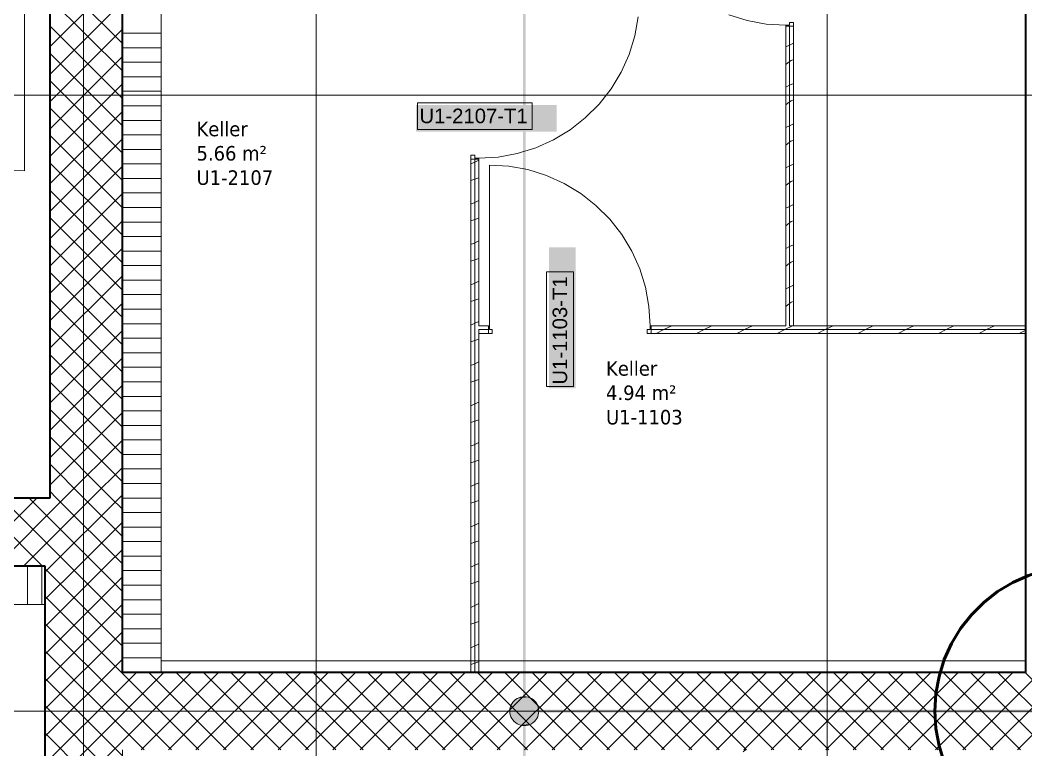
# Model space of a CAD drawing. Extents: x -1132 to 613, y -233 to 616.
# Drawn here: x -404.4 to -300.5, y 25 to 100.3 of the extents above; entities that cross this region are included whole.
import ezdxf
from ezdxf.lldxf.tags import DXFTag

# ---------------------------------------------------------------- set-up
doc = ezdxf.new("R2010")
doc.units = 0
doc.layers.get('0').update_dxf_attribs({"lineweight": 13})
for name, color, linetype, lineweight in [('A-AREA-____-IDEN', 7, 'Continuous', 5), ('A-DETL-____-HDLN', 7, '_Verdeckte Linien_', 9), ('A-DOOR-____-IDEN', 7, 'Continuous', 5), ('A-DOOR-FRAM-MCUT', 7, 'Continuous', 9), ('A-DOOR-OPNG-OTLN', 7, 'Continuous', 9), ('A-FLOR-____-OVHD', 7, 'Strichpunkt - Fein', 9), ('A-WALL-____-MCUT', 7, 'Continuous', 35), ('A-WALL-____-PATT', 7, 'Continuous', 35), ('A-WALL-FNSH-MCUT', 7, 'Continuous', 35), ('S-GRID-____-OTLN', 7, 'Continuous', 5)]:
    doc.layers.add(name, color=color, linetype=linetype, lineweight=lineweight)
doc.layers.add('EL01_VVV_Mass Blitzschutz', color=3, linetype='Continuous', lineweight=13, true_color=0x00ff00)
doc.layers.add('EL01_WAN_Leitung_Potentialausgleich', color=1, linetype='fein_strichliert', lineweight=13, true_color=0xff0000)
doc.styles.get("Standard").update_dxf_attribs({"font": 'arial.ttf'})
tags = doc.linetypes.add('_Rasterlinie_', pattern=[0.375, 0.2, -0.05, 0.075, -0.05]).pattern_tags.tags
tags[10:11] = [DXFTag(74, 4), DXFTag(75, 0), DXFTag(340, '0'), DXFTag(46, 1.0), DXFTag(50, 0.0), DXFTag(44, 0.0), DXFTag(45, 0.0)]
tags[8:9] = [DXFTag(74, 4), DXFTag(75, 0), DXFTag(340, '0'), DXFTag(46, 1.0), DXFTag(50, 0.0), DXFTag(44, 0.0), DXFTag(45, 0.0)]
tags[6:7] = [DXFTag(74, 4), DXFTag(75, 0), DXFTag(340, '0'), DXFTag(46, 1.0), DXFTag(50, 0.0), DXFTag(44, 0.0), DXFTag(45, 0.0)]
tags[4:5] = [DXFTag(74, 4), DXFTag(75, 0), DXFTag(340, '0'), DXFTag(46, 1.0), DXFTag(50, 0.0), DXFTag(44, 0.0), DXFTag(45, 0.0)]
tags = doc.linetypes.add('_Verdeckte Linien_', pattern=[0.15, 0.1, -0.05]).pattern_tags.tags
tags[6:7] = [DXFTag(74, 4), DXFTag(75, 0), DXFTag(340, '0'), DXFTag(46, 1.0), DXFTag(50, 0.0), DXFTag(44, 0.0), DXFTag(45, 0.0)]
tags[4:5] = [DXFTag(74, 4), DXFTag(75, 0), DXFTag(340, '0'), DXFTag(46, 1.0), DXFTag(50, 0.0), DXFTag(44, 0.0), DXFTag(45, 0.0)]
tags = doc.linetypes.add('fein_strichliert', pattern=[4, 1, -2, 1]).pattern_tags.tags
tags[8:9] = [DXFTag(74, 4), DXFTag(75, 0), DXFTag(340, '0'), DXFTag(46, 0.0), DXFTag(50, 0.0), DXFTag(44, 0.0), DXFTag(45, 0.0)]
tags[6:7] = [DXFTag(74, 4), DXFTag(75, 0), DXFTag(340, '0'), DXFTag(46, 0.0), DXFTag(50, 0.0), DXFTag(44, 0.0), DXFTag(45, 0.0)]
tags[4:5] = [DXFTag(74, 4), DXFTag(75, 0), DXFTag(340, '0'), DXFTag(46, 0.0), DXFTag(50, 0.0), DXFTag(44, 0.0), DXFTag(45, 0.0)]
tags = doc.linetypes.add('Strichpunkt - Fein', pattern=[0.2, 0.1, -0.05, 0, -0.05]).pattern_tags.tags
tags[10:11] = [DXFTag(74, 4), DXFTag(75, 0), DXFTag(340, '0'), DXFTag(46, 1.0), DXFTag(50, 0.0), DXFTag(44, 0.0), DXFTag(45, 0.0)]
tags[8:9] = [DXFTag(74, 4), DXFTag(75, 0), DXFTag(340, '0'), DXFTag(46, 1.0), DXFTag(50, 0.0), DXFTag(44, 0.0), DXFTag(45, 0.0)]
tags[6:7] = [DXFTag(74, 4), DXFTag(75, 0), DXFTag(340, '0'), DXFTag(46, 1.0), DXFTag(50, 0.0), DXFTag(44, 0.0), DXFTag(45, 0.0)]
tags[4:5] = [DXFTag(74, 4), DXFTag(75, 0), DXFTag(340, '0'), DXFTag(46, 1.0), DXFTag(50, 0.0), DXFTag(44, 0.0), DXFTag(45, 0.0)]

# ---------------------------------------------------------------- blocks, each defined once
blk = doc.blocks.new('Referenz-A0UJ2EK7XE', base_point=(-1124.08, -162.87))
at = {"layer": 'A-DETL-____-HDLN', "color": 0, "linetype": '_Verdeckte Linien_', "ltscale": 0.13}
blk.add_line((-373.81, 23.98), (-373.81, 140.98), dxfattribs=at)
at = {"layer": 'A-DOOR-____-IDEN', "color": 0, "linetype": 'Continuous', "ltscale": 0.13}
for p, q in [((-363.33, 91.81), (-351.49, 91.81)), ((-363.33, 89.03), (-363.33, 91.81)), ((-351.49, 91.81), (-351.49, 89.03)), ((-351.49, 89.03), (-363.33, 89.03)), ((-350, 62.5), (-350, 74.34)), ((-350, 74.34), (-347.22, 74.34)), ((-347.22, 74.34), (-347.22, 62.5)), ((-347.22, 62.5), (-350, 62.5))]:
    blk.add_line(p, q, dxfattribs=at)
at = {"layer": 'A-DOOR-____-IDEN', "color": 7, "linetype": 'Continuous', "ltscale": 0.13, "true_color": 0xffffff}
for points in [[(-363.5, 88.81), (-348.96, 88.81), (-363.5, 91.57)], [(-348.96, 88.81), (-363.5, 91.57), (-348.96, 91.57)], [(-349.75, 62.33), (-346.99, 62.33), (-349.75, 76.87)], [(-346.99, 62.33), (-349.75, 76.87), (-346.99, 76.87)]]:
    blk.add_solid(points, dxfattribs=at)
at = {"layer": 'A-DOOR-FRAM-MCUT', "color": 0, "linetype": 'Continuous', "ltscale": 0.13}
for p, q in [((-325.31, 99.81), (-325.31, 99.71)), ((-324.91, 99.81), (-325.31, 99.81)), ((-325.31, 99.71), (-324.51, 99.71)), ((-324.51, 100.11), (-324.91, 100.11)), ((-324.91, 100.11), (-324.91, 99.81)), ((-324.51, 99.71), (-324.51, 100.11)), ((-357.81, 86.38), (-357.41, 86.38)), ((-357.81, 85.98), (-357.81, 86.38)), ((-357.41, 86.38), (-357.41, 86.08)), ((-357.01, 85.98), (-357.81, 85.98)), ((-357.41, 86.08), (-357.01, 86.08)), ((-357.01, 86.08), (-357.01, 85.98)), ((-356.01, 67.98), (-356.01, 68.78)), ((-356.01, 68.78), (-355.91, 68.78)), ((-355.91, 68.78), (-355.91, 68.38)), ((-339.31, 68.38), (-339.31, 68.78)), ((-339.31, 68.78), (-339.21, 68.78)), ((-339.21, 68.78), (-339.21, 67.98)), ((-355.61, 67.98), (-356.01, 67.98)), ((-355.91, 68.38), (-355.61, 68.38)), ((-355.61, 68.38), (-355.61, 67.98)), ((-339.61, 68.38), (-339.31, 68.38)), ((-339.61, 67.98), (-339.61, 68.38)), ((-339.21, 67.98), (-339.61, 67.98))]:
    blk.add_line(p, q, dxfattribs=at)
at = {"layer": 'A-DOOR-OPNG-OTLN', "color": 0, "linetype": 'Continuous', "ltscale": 0.13}
for p, q in [((-403.91, 104.78), (-403.91, 84.78)), ((-331.19, 100.89), (-329.28, 100.29)), ((-340.89, 98.71), (-340.53, 100.68)), ((-329.28, 100.29), (-327.31, 99.93)), ((-327.31, 99.93), (-325.31, 99.81)), ((-341.48, 96.79), (-340.89, 98.71)), ((-342.31, 94.96), (-341.48, 96.79)), ((-343.34, 93.25), (-342.31, 94.96)), ((-344.58, 91.67), (-343.34, 93.25)), ((-346, 90.25), (-344.58, 91.67)), ((-347.58, 89.02), (-346, 90.25)), ((-349.29, 87.98), (-347.58, 89.02)), ((-351.12, 87.16), (-349.29, 87.98)), ((-355.01, 86.2), (-353.03, 86.56)), ((-353.03, 86.56), (-351.12, 87.16)), ((-357.01, 86.08), (-355.01, 86.2)), ((-355.91, 68.78), (-355.91, 85.38)), ((-353.91, 85.26), (-355.91, 85.38)), ((-351.93, 84.9), (-353.91, 85.26)), ((-406.15, 84.9), (-403.91, 84.78)), ((-350.02, 84.3), (-351.93, 84.9)), ((-348.19, 83.48), (-350.02, 84.3)), ((-346.48, 82.44), (-348.19, 83.48)), ((-344.9, 81.2), (-346.48, 82.44)), ((-343.48, 79.79), (-344.9, 81.2)), ((-342.24, 78.21), (-343.48, 79.79)), ((-341.21, 76.49), (-342.24, 78.21)), ((-340.38, 74.66), (-341.21, 76.49)), ((-339.79, 72.75), (-340.38, 74.66)), ((-339.43, 70.78), (-339.79, 72.75)), ((-339.31, 68.78), (-339.43, 70.78))]:
    blk.add_line(p, q, dxfattribs=at)
at = {"layer": 'A-FLOR-____-OVHD', "color": 0, "linetype": 'Strichpunkt - Fein', "ltscale": 0.13}
blk.add_line((-300.51, 34.18), (-389.81, 34.18), dxfattribs=at)
at = {"layer": 'A-WALL-____-MCUT', "color": 0, "linetype": 'Continuous', "ltscale": 0.35}
for p, q in [((-300.51, 32.98), (-300.51, 219.38)), ((-401.31, 104.98), (-401.31, 50.98)), ((-393.81, 32.98), (-393.81, 104.98)), ((-401.31, 50.98), (-495.81, 50.98)), ((-504.41, 43.98), (-401.81, 43.98)), ((-401.81, 43.98), (-401.81, -46.02)), ((-300.51, 32.98), (-393.81, 32.98))]:
    blk.add_line(p, q, dxfattribs=at)
at = {"layer": 'A-WALL-____-MCUT', "color": 0, "linetype": 'Continuous', "lineweight": 9, "ltscale": 0.13}
for p, q in [((-389.81, 32.98), (-389.81, 103.78)), ((-324.91, 68.78), (-324.91, 99.71)), ((-357.41, 32.98), (-357.41, 85.98)), ((-324.91, 68.78), (-324.51, 68.78)), ((-357.01, 68.38), (-356.01, 68.38)), ((-357.01, 68.38), (-357.01, 67.98)), ((-339.21, 68.38), (-300.51, 68.38)), ((-507.41, 39.98), (-401.81, 39.98))]:
    blk.add_line(p, q, dxfattribs=at)
at = {"layer": 'A-WALL-____-PATT', "color": 0, "linetype": 'Continuous', "lineweight": 9, "ltscale": 0.13}
for p, q in [((-393.81, 97.92), (-401.31, 105.42)), ((-401.31, 97.57), (-393.81, 105.07)), ((-393.81, 95.09), (-401.31, 102.59)), ((-401.31, 94.74), (-393.81, 102.24)), ((-393.81, 92.26), (-401.31, 99.76)), ((-401.31, 91.91), (-393.81, 99.41)), ((-393.81, 98.99), (-389.81, 98.99)), ((-324.91, 97.77), (-325.31, 97.57)), ((-324.51, 97.97), (-324.91, 97.77)), ((-393.81, 89.44), (-401.31, 96.94)), ((-393.81, 97.49), (-389.81, 97.49)), ((-401.31, 89.08), (-393.81, 96.58)), ((-393.81, 95.99), (-389.81, 95.99)), ((-324.91, 96.07), (-325.31, 95.77)), ((-324.75, 96.19), (-324.91, 96.07)), ((-324.51, 96.26), (-324.74, 96.18)), ((-393.81, 86.61), (-401.31, 94.11)), ((-401.31, 86.25), (-393.81, 93.75)), ((-393.81, 94.49), (-389.81, 94.49)), ((-324.91, 93.61), (-325.31, 93.41)), ((-324.51, 93.81), (-324.91, 93.61)), ((-393.81, 92.99), (-389.81, 92.99)), ((-393.81, 91.49), (-389.81, 91.49)), ((-324.91, 91.9), (-325.31, 91.6)), ((-324.75, 92.02), (-324.91, 91.9)), ((-324.51, 92.1), (-324.74, 92.02)), ((-393.81, 83.78), (-401.31, 91.28)), ((-401.31, 83.42), (-393.81, 90.92)), ((-393.81, 89.99), (-389.81, 89.99)), ((-324.91, 89.44), (-325.31, 89.24)), ((-324.51, 89.64), (-324.91, 89.44)), ((-393.81, 80.95), (-401.31, 88.45)), ((-393.81, 88.49), (-389.81, 88.49)), ((-401.31, 80.59), (-393.81, 88.09)), ((-324.91, 87.74), (-325.31, 87.44)), ((-324.75, 87.86), (-324.91, 87.74)), ((-324.51, 87.93), (-324.74, 87.85)), ((-393.81, 86.99), (-389.81, 86.99)), ((-393.81, 78.12), (-401.31, 85.62)), ((-401.31, 77.77), (-393.81, 85.27)), ((-393.81, 85.49), (-389.81, 85.49)), ((-357.41, 85.69), (-357.81, 85.49)), ((-357.01, 85.89), (-357.41, 85.69)), ((-324.91, 85.28), (-325.31, 85.08)), ((-324.51, 85.48), (-324.91, 85.28)), ((-393.81, 83.99), (-389.81, 83.99)), ((-357.41, 83.91), (-357.81, 83.77)), ((-357.01, 84.04), (-357.41, 83.91)), ((-324.91, 83.57), (-325.31, 83.27)), ((-324.75, 83.69), (-324.91, 83.57)), ((-324.51, 83.77), (-324.74, 83.69)), ((-393.81, 75.29), (-401.31, 82.79)), ((-401.31, 74.94), (-393.81, 82.44)), ((-393.81, 82.49), (-389.81, 82.49)), ((-357.41, 81.52), (-357.81, 81.32)), ((-357.01, 81.72), (-357.41, 81.52)), ((-324.91, 81.11), (-325.31, 80.91)), ((-324.51, 81.31), (-324.91, 81.11)), ((-393.81, 80.99), (-389.81, 80.99)), ((-393.81, 72.47), (-401.31, 79.97)), ((-401.31, 72.11), (-393.81, 79.61)), ((-393.81, 79.49), (-389.81, 79.49)), ((-357.41, 79.74), (-357.81, 79.61)), ((-357.01, 79.88), (-357.41, 79.74)), ((-324.91, 79.41), (-325.31, 79.11)), ((-324.75, 79.53), (-324.91, 79.41)), ((-324.51, 79.6), (-324.74, 79.53)), ((-393.81, 77.99), (-389.81, 77.99)), ((-393.81, 69.64), (-401.31, 77.14)), ((-357.41, 77.36), (-357.81, 77.16)), ((-357.01, 77.56), (-357.41, 77.36)), ((-324.91, 76.95), (-325.31, 76.75)), ((-324.51, 77.15), (-324.91, 76.95)), ((-401.31, 69.28), (-393.81, 76.78)), ((-393.81, 76.49), (-389.81, 76.49)), ((-393.81, 74.99), (-389.81, 74.99)), ((-357.41, 75.58), (-357.81, 75.44)), ((-357.01, 75.71), (-357.41, 75.58)), ((-324.91, 75.24), (-325.31, 74.94)), ((-324.75, 75.36), (-324.91, 75.24)), ((-324.51, 75.44), (-324.74, 75.36)), ((-393.81, 66.81), (-401.31, 74.31)), ((-401.31, 66.45), (-393.81, 73.95)), ((-393.81, 73.49), (-389.81, 73.49)), ((-357.41, 73.19), (-357.81, 72.99)), ((-357.01, 73.39), (-357.41, 73.19)), ((-324.91, 72.78), (-325.31, 72.58)), ((-324.51, 72.98), (-324.91, 72.78)), ((-393.81, 71.99), (-389.81, 71.99)), ((-393.81, 63.98), (-401.31, 71.48)), ((-401.31, 63.62), (-393.81, 71.12)), ((-357.41, 71.41), (-357.81, 71.28)), ((-357.01, 71.55), (-357.41, 71.41)), ((-324.91, 71.08), (-325.31, 70.78)), ((-324.75, 71.2), (-324.91, 71.08)), ((-324.51, 71.27), (-324.74, 71.2)), ((-393.81, 70.49), (-389.81, 70.49)), ((-393.81, 61.15), (-401.31, 68.65)), ((-393.81, 68.99), (-389.81, 68.99)), ((-357.41, 69.03), (-357.81, 68.83)), ((-357.01, 69.23), (-357.41, 69.03)), ((-337.08, 68.78), (-337.88, 68.38)), ((-332.92, 68.78), (-333.72, 68.38)), ((-328.75, 68.78), (-329.55, 68.38)), ((-324.59, 68.78), (-325.39, 68.38)), ((-324.51, 68.82), (-324.59, 68.78)), ((-320.42, 68.78), (-321.22, 68.38)), ((-316.26, 68.78), (-317.06, 68.38)), ((-312.09, 68.78), (-312.89, 68.38)), ((-307.93, 68.78), (-308.73, 68.38)), ((-303.76, 68.78), (-304.56, 68.38)), ((-401.31, 60.8), (-393.81, 68.3)), ((-337.88, 68.38), (-338.68, 67.98)), ((-333.72, 68.38), (-334.52, 67.98)), ((-329.55, 68.38), (-330.35, 67.98)), ((-325.39, 68.38), (-326.19, 67.98)), ((-321.22, 68.38), (-322.02, 67.98)), ((-317.06, 68.38), (-317.86, 67.98)), ((-312.89, 68.38), (-313.69, 67.98)), ((-308.73, 68.38), (-309.53, 67.98)), ((-304.56, 68.38), (-305.36, 67.98)), ((-300.51, 68.32), (-301.2, 67.98)), ((-393.81, 67.49), (-389.81, 67.49)), ((-357.41, 67.25), (-357.81, 67.12)), ((-357.01, 67.38), (-357.41, 67.25)), ((-393.81, 58.32), (-401.31, 65.82)), ((-401.31, 57.97), (-393.81, 65.47)), ((-393.81, 65.99), (-389.81, 65.99)), ((-393.81, 64.49), (-389.81, 64.49)), ((-357.41, 64.86), (-357.81, 64.66)), ((-357.01, 65.06), (-357.41, 64.86)), ((-393.81, 55.5), (-401.31, 63)), ((-401.31, 55.14), (-393.81, 62.64)), ((-393.81, 62.99), (-389.81, 62.99)), ((-357.41, 63.08), (-357.81, 62.95)), ((-357.01, 63.22), (-357.41, 63.08)), ((-393.81, 61.49), (-389.81, 61.49)), ((-357.41, 60.7), (-357.81, 60.5)), ((-357.01, 60.9), (-357.41, 60.7)), ((-393.81, 52.67), (-401.31, 60.17)), ((-401.31, 52.31), (-393.81, 59.81)), ((-393.81, 59.99), (-389.81, 59.99)), ((-393.81, 58.49), (-389.81, 58.49)), ((-357.41, 58.92), (-357.81, 58.79)), ((-357.01, 59.05), (-357.41, 58.92)), ((-394.95, 50.98), (-401.31, 57.34)), ((-399.81, 50.98), (-393.81, 56.98)), ((-393.81, 56.99), (-389.81, 56.99)), ((-357.41, 56.53), (-357.81, 56.33)), ((-357.01, 56.73), (-357.41, 56.53)), ((-393.81, 55.49), (-389.81, 55.49)), ((-397.77, 50.98), (-401.31, 54.51)), ((-396.98, 50.98), (-393.81, 54.15)), ((-357.41, 54.75), (-357.81, 54.62)), ((-357.01, 54.89), (-357.41, 54.75)), ((-393.81, 53.99), (-389.81, 53.99)), ((-393.81, 52.49), (-389.81, 52.49)), ((-357.41, 52.37), (-357.81, 52.17)), ((-357.01, 52.57), (-357.41, 52.37)), ((-409.64, 43.98), (-402.64, 50.98)), ((-402.09, 43.98), (-409.09, 50.98)), ((-406.81, 43.98), (-399.81, 50.98)), ((-399.26, 43.98), (-406.26, 50.98)), ((-403.98, 43.98), (-396.98, 50.98)), ((-396.43, 43.98), (-403.43, 50.98)), ((-400.6, 50.98), (-401.31, 51.68)), ((-401.15, 43.98), (-394.15, 50.98)), ((-393.81, 44.18), (-400.6, 50.98)), ((-393.81, 47.01), (-397.77, 50.98)), ((-393.81, 49.84), (-394.95, 50.98)), ((-394.15, 50.98), (-393.81, 51.32)), ((-393.81, 50.99), (-389.81, 50.99)), ((-357.41, 50.59), (-357.81, 50.46)), ((-357.01, 50.72), (-357.41, 50.59)), ((-393.81, 49.49), (-389.81, 49.49)), ((-398.32, 43.98), (-393.81, 48.5)), ((-393.81, 47.99), (-389.81, 47.99)), ((-357.41, 48.2), (-357.81, 48)), ((-357.01, 48.4), (-357.41, 48.2)), ((-393.81, 46.49), (-389.81, 46.49)), ((-357.41, 46.43), (-357.81, 46.29)), ((-357.01, 46.56), (-357.41, 46.43)), ((-395.5, 43.98), (-393.81, 45.67)), ((-393.81, 44.99), (-389.81, 44.99)), ((-403.61, 43.98), (-403.61, 39.98)), ((-402.11, 43.98), (-402.11, 39.98)), ((-401.81, 43.32), (-401.15, 43.98)), ((-401.81, 40.5), (-398.32, 43.98)), ((-401.81, 37.67), (-395.5, 43.98)), ((-393.81, 35.7), (-401.81, 43.7)), ((-393.81, 38.52), (-399.26, 43.98)), ((-393.81, 41.35), (-396.43, 43.98)), ((-357.41, 44.04), (-357.81, 43.84)), ((-357.01, 44.24), (-357.41, 44.04)), ((-401.81, 34.84), (-393.81, 42.84)), ((-393.81, 43.49), (-389.81, 43.49)), ((-393.81, 41.99), (-389.81, 41.99)), ((-357.41, 42.26), (-357.81, 42.13)), ((-357.01, 42.39), (-357.41, 42.26)), ((-393.81, 32.87), (-401.81, 40.87)), ((-401.81, 32.01), (-393.81, 40.01)), ((-393.81, 40.49), (-389.81, 40.49)), ((-357.41, 39.88), (-357.81, 39.68)), ((-357.01, 40.08), (-357.41, 39.88)), ((-393.81, 38.99), (-389.81, 38.99)), ((-393.81, 30.04), (-401.81, 38.04)), ((-393.81, 37.49), (-389.81, 37.49)), ((-357.41, 38.1), (-357.81, 37.96)), ((-357.01, 38.23), (-357.41, 38.1)), ((-401.81, 29.18), (-393.81, 37.18)), ((-393.81, 35.99), (-389.81, 35.99)), ((-357.41, 35.71), (-357.81, 35.51)), ((-357.01, 35.91), (-357.41, 35.71)), ((-393.81, 27.21), (-401.81, 35.21)), ((-401.81, 26.35), (-393.81, 34.35)), ((-393.81, 34.49), (-389.81, 34.49)), ((-357.41, 33.93), (-357.81, 33.8)), ((-357.01, 34.06), (-357.41, 33.93)), ((-393.81, 24.38), (-401.81, 32.38)), ((-393.81, 32.99), (-389.81, 32.99)), ((-393.81, 31.53), (-392.35, 32.98)), ((-393.81, 28.7), (-389.53, 32.98)), ((-393.81, 25.87), (-386.7, 32.98)), ((-385.92, 24.98), (-393.81, 32.87)), ((-391.87, 24.98), (-383.87, 32.98)), ((-383.09, 24.98), (-391.09, 32.98)), ((-389.04, 24.98), (-381.04, 32.98)), ((-380.26, 24.98), (-388.26, 32.98)), ((-386.21, 24.98), (-378.21, 32.98)), ((-377.43, 24.98), (-385.43, 32.98)), ((-383.38, 24.98), (-375.38, 32.98)), ((-374.6, 24.98), (-382.6, 32.98)), ((-380.55, 24.98), (-372.55, 32.98)), ((-371.77, 24.98), (-379.77, 32.98)), ((-377.73, 24.98), (-369.73, 32.98)), ((-368.95, 24.98), (-376.95, 32.98)), ((-374.9, 24.98), (-366.9, 32.98)), ((-366.12, 24.98), (-374.12, 32.98)), ((-372.07, 24.98), (-364.07, 32.98)), ((-363.29, 24.98), (-371.29, 32.98)), ((-369.24, 24.98), (-361.24, 32.98)), ((-360.46, 24.98), (-368.46, 32.98)), ((-366.41, 24.98), (-358.41, 32.98)), ((-357.63, 24.98), (-365.63, 32.98)), ((-363.58, 24.98), (-355.58, 32.98)), ((-354.8, 24.98), (-362.8, 32.98)), ((-360.76, 24.98), (-352.76, 32.98)), ((-351.98, 24.98), (-359.98, 32.98)), ((-357.93, 24.98), (-349.93, 32.98)), ((-349.15, 24.98), (-357.15, 32.98)), ((-355.1, 24.98), (-347.1, 32.98)), ((-346.32, 24.98), (-354.32, 32.98)), ((-352.27, 24.98), (-344.27, 32.98)), ((-343.49, 24.98), (-351.49, 32.98)), ((-349.44, 24.98), (-341.44, 32.98)), ((-340.66, 24.98), (-348.66, 32.98)), ((-346.61, 24.98), (-338.61, 32.98)), ((-337.83, 24.98), (-345.83, 32.98)), ((-343.79, 24.98), (-335.79, 32.98)), ((-335, 24.98), (-343, 32.98)), ((-340.96, 24.98), (-332.96, 32.98)), ((-332.18, 24.98), (-340.18, 32.98)), ((-338.13, 24.98), (-330.13, 32.98)), ((-329.35, 24.98), (-337.35, 32.98)), ((-335.3, 24.98), (-327.3, 32.98)), ((-326.52, 24.98), (-334.52, 32.98)), ((-332.47, 24.98), (-324.47, 32.98)), ((-323.69, 24.98), (-331.69, 32.98)), ((-329.64, 24.98), (-321.64, 32.98)), ((-320.86, 24.98), (-328.86, 32.98)), ((-326.81, 24.98), (-318.81, 32.98)), ((-318.03, 24.98), (-326.03, 32.98)), ((-323.99, 24.98), (-315.99, 32.98)), ((-315.21, 24.98), (-323.21, 32.98)), ((-321.16, 24.98), (-313.16, 32.98)), ((-312.38, 24.98), (-320.38, 32.98)), ((-318.33, 24.98), (-310.33, 32.98)), ((-309.55, 24.98), (-317.55, 32.98)), ((-315.5, 24.98), (-307.5, 32.98)), ((-306.72, 24.98), (-314.72, 32.98)), ((-312.67, 24.98), (-304.67, 32.98)), ((-303.89, 24.98), (-311.89, 32.98)), ((-309.84, 24.98), (-301.84, 32.98)), ((-301.06, 24.98), (-309.06, 32.98)), ((-307.02, 24.98), (-299.02, 32.98)), ((-298.24, 24.98), (-306.24, 32.98)), ((-304.19, 24.98), (-296.19, 32.98)), ((-295.41, 24.98), (-303.41, 32.98)), ((-301.36, 24.98), (-293.36, 32.98)), ((-292.58, 24.98), (-300.58, 32.98)), ((-401.81, 23.53), (-393.81, 31.53)), ((-393.81, 21.55), (-401.81, 29.55)), ((-388.74, 24.98), (-393.81, 30.04)), ((-401.81, 20.7), (-393.81, 28.7)), ((-391.57, 24.98), (-393.81, 27.21)), ((-393.81, 18.73), (-401.81, 26.73)), ((-401.81, 17.87), (-393.81, 25.87)), ((-329.45, 24.98), (-329.71, 24.79))]:
    blk.add_line(p, q, dxfattribs=at)
at = {"layer": 'A-WALL-FNSH-MCUT', "color": 0, "linetype": 'Continuous', "lineweight": 9, "ltscale": 0.13}
for p, q in [((-325.31, 99.71), (-325.31, 68.78)), ((-324.51, 99.71), (-325.31, 99.71)), ((-324.51, 68.78), (-324.51, 99.71)), ((-357.81, 85.98), (-357.81, 32.98)), ((-357.01, 85.98), (-357.81, 85.98)), ((-357.01, 68.78), (-357.01, 85.98)), ((-356.01, 68.78), (-357.01, 68.78)), ((-356.01, 67.98), (-356.01, 68.78)), ((-325.31, 68.78), (-339.21, 68.78)), ((-339.21, 68.78), (-339.21, 67.98)), ((-300.51, 68.78), (-324.51, 68.78)), ((-357.01, 32.98), (-357.01, 67.98)), ((-357.01, 67.98), (-356.01, 67.98)), ((-339.21, 67.98), (-300.51, 67.98))]:
    blk.add_line(p, q, dxfattribs=at)
at = {"layer": 'S-GRID-____-OTLN', "color": 0, "linetype": '_Rasterlinie_', "ltscale": 0.13}
for p, q in [((-397.81, -159.1), (-397.81, 585.98)), ((-321.01, -159.1), (-321.01, 585.98)), ((-1115.8, 92.58), (95.18, 92.58)), ((-1115.8, 28.98), (95.18, 28.98))]:
    blk.add_line(p, q, dxfattribs=at)
at = {"layer": 'A-AREA-____-IDEN', "color": 0, "linetype": 'Continuous', "ltscale": 0.13, "char_height": 1.5, "attachment_point": 1}
for s, insert in [('{\\W0.9;\\fVerdana;Keller}', (-386.15, 89.85)), ('{\\W0.9;\\fVerdana;5.66 m²}', (-386.15, 87.34)), ('{\\W0.9;\\fVerdana;U1-2107}', (-386.15, 84.83)), ('{\\W0.9;\\fVerdana;Keller}', (-343.86, 65.12)), ('{\\W0.9;\\fVerdana;4.94 m²}', (-343.86, 62.61)), ('{\\W0.9;\\fVerdana;U1-1103}', (-343.86, 60.09))]:
    blk.add_mtext(s, dxfattribs=dict(at, insert=insert))
at = {"layer": 'A-DOOR-____-IDEN', "color": 0, "linetype": 'Continuous', "ltscale": 0.13, "insert": (-363.13, 91.2), "char_height": 1.5, "attachment_point": 1}
blk.add_mtext('{\\fArial;U1-2107-T1}', dxfattribs=at)
at = {"layer": 'A-DOOR-____-IDEN', "color": 0, "linetype": 'Continuous', "ltscale": 0.13, "insert": (-349.38, 62.7), "char_height": 1.5, "attachment_point": 1, "rotation": 90}
blk.add_mtext('{\\fArial;U1-1103-T1}', dxfattribs=at)
blk = doc.blocks.new('Maß-A0UJ2EKLXE', base_point=(-394.22, 16.45))
at = {"color": 0, "lineweight": -2}
blk.add_line((-393.8, 16.45), (-393.8, 24.98), dxfattribs=at)
blk = doc.blocks.new('Anschlusspunkt-A0UJ2ELBXE', base_point=(-353.8, 27.48))
at = {"color": 0, "linetype": 'ByBlock', "lineweight": -2, "ltscale": 0.13}
for p, q in [((-353.22, 30.17), (-353.36, 30.04)), ((-353.05, 30.28), (-353.22, 30.17)), ((-352.88, 30.36), (-353.05, 30.28)), ((-352.69, 30.43), (-352.88, 30.36)), ((-352.5, 30.47), (-352.69, 30.43)), ((-352.3, 30.48), (-352.5, 30.47)), ((-352.11, 30.47), (-352.3, 30.48)), ((-351.92, 30.43), (-352.11, 30.47)), ((-351.73, 30.36), (-351.92, 30.43)), ((-351.55, 30.28), (-351.73, 30.36)), ((-351.39, 30.17), (-351.55, 30.28)), ((-351.24, 30.04), (-351.39, 30.17)), ((-353.79, 29.17), (-353.8, 28.98)), ((-353.75, 29.37), (-353.79, 29.17)), ((-353.69, 29.55), (-353.75, 29.37)), ((-353.6, 29.73), (-353.69, 29.55)), ((-353.49, 29.89), (-353.6, 29.73)), ((-353.36, 30.04), (-353.49, 29.89)), ((-351.11, 29.89), (-351.24, 30.04)), ((-351.01, 29.73), (-351.11, 29.89)), ((-350.92, 29.55), (-351.01, 29.73)), ((-350.86, 29.37), (-350.92, 29.55)), ((-350.82, 29.17), (-350.86, 29.37)), ((-350.8, 28.98), (-350.82, 29.17)), ((-353.8, 28.98), (-353.79, 28.78)), ((-353.79, 28.78), (-353.75, 28.59)), ((-353.75, 28.59), (-353.69, 28.4)), ((-353.69, 28.4), (-353.6, 28.23)), ((-353.6, 28.23), (-353.49, 28.07)), ((-353.49, 28.07), (-353.36, 27.92)), ((-351.24, 27.92), (-351.11, 28.07)), ((-351.11, 28.07), (-351.01, 28.23)), ((-351.01, 28.23), (-350.92, 28.4)), ((-350.92, 28.4), (-350.86, 28.59)), ((-350.86, 28.59), (-350.82, 28.78)), ((-350.82, 28.78), (-350.8, 28.98)), ((-353.36, 27.92), (-353.22, 27.79)), ((-353.22, 27.79), (-353.05, 27.68)), ((-353.05, 27.68), (-352.88, 27.59)), ((-352.88, 27.59), (-352.69, 27.53)), ((-352.69, 27.53), (-352.5, 27.49)), ((-352.5, 27.49), (-352.3, 27.48)), ((-352.3, 27.48), (-352.11, 27.49)), ((-352.11, 27.49), (-351.92, 27.53)), ((-351.92, 27.53), (-351.73, 27.59)), ((-351.73, 27.59), (-351.55, 27.68)), ((-351.55, 27.68), (-351.39, 27.79)), ((-351.39, 27.79), (-351.24, 27.92))]:
    blk.add_line(p, q, dxfattribs=at)
for points in [[(-351.25, 30.05), (-353.35, 30.05), (-351.55, 30.27)], [(-353.35, 30.05), (-351.55, 30.27), (-353.07, 30.27)], [(-351.55, 30.27), (-353.07, 30.27), (-351.57, 30.29)], [(-353.07, 30.27), (-351.57, 30.29), (-353.03, 30.29)], [(-351.57, 30.29), (-353.03, 30.29), (-351.91, 30.42)], [(-353.03, 30.29), (-351.91, 30.42), (-352.71, 30.42)], [(-351.91, 30.42), (-352.71, 30.42), (-351.94, 30.43)], [(-352.71, 30.42), (-351.94, 30.43), (-352.64, 30.43)], [(-351.94, 30.43), (-352.64, 30.43), (-352.33, 30.48)], [(-350.8, 28.98), (-353.8, 28.98), (-350.86, 29.36)], [(-353.8, 28.98), (-350.86, 29.36), (-353.75, 29.36)], [(-350.86, 29.37), (-353.75, 29.37), (-351, 29.72)], [(-353.75, 29.37), (-351, 29.72), (-353.61, 29.72)], [(-350.86, 29.36), (-353.75, 29.36), (-350.86, 29.37)], [(-353.75, 29.36), (-350.86, 29.37), (-353.75, 29.37)], [(-351, 29.72), (-353.61, 29.72), (-351.01, 29.74)], [(-353.61, 29.72), (-351.01, 29.74), (-353.6, 29.74)], [(-351.01, 29.74), (-353.6, 29.74), (-351.24, 30.03)], [(-353.6, 29.74), (-351.24, 30.03), (-353.37, 30.03)], [(-351.24, 30.03), (-353.37, 30.03), (-351.25, 30.05)], [(-353.37, 30.03), (-351.25, 30.05), (-353.35, 30.05)], [(-353.75, 28.59), (-350.8, 28.98), (-353.8, 28.98)], [(-350.86, 28.59), (-353.75, 28.59), (-350.8, 28.98)], [(-353.61, 28.24), (-350.86, 28.59), (-353.75, 28.59)], [(-350.86, 28.59), (-353.75, 28.59), (-350.86, 28.59)], [(-353.75, 28.59), (-350.86, 28.59), (-353.75, 28.59)], [(-351, 28.24), (-353.61, 28.24), (-350.86, 28.59)], [(-353.6, 28.22), (-351, 28.24), (-353.61, 28.24)], [(-351.01, 28.22), (-353.6, 28.22), (-351, 28.24)], [(-353.37, 27.93), (-351.01, 28.22), (-353.6, 28.22)], [(-351.24, 27.93), (-353.37, 27.93), (-351.01, 28.22)], [(-353.35, 27.91), (-351.24, 27.93), (-353.37, 27.93)], [(-351.25, 27.91), (-353.35, 27.91), (-351.24, 27.93)], [(-353.07, 27.69), (-351.25, 27.91), (-353.35, 27.91)], [(-351.55, 27.69), (-353.07, 27.69), (-351.25, 27.91)], [(-353.03, 27.67), (-351.55, 27.69), (-353.07, 27.69)], [(-351.57, 27.67), (-353.03, 27.67), (-351.55, 27.69)], [(-352.71, 27.53), (-351.57, 27.67), (-353.03, 27.67)], [(-351.91, 27.53), (-352.71, 27.53), (-351.57, 27.67)], [(-352.64, 27.52), (-351.91, 27.53), (-352.71, 27.53)], [(-351.94, 27.52), (-352.64, 27.52), (-351.91, 27.53)], [(-352.33, 27.48), (-351.94, 27.52), (-352.64, 27.52)]]:
    blk.add_solid(points, dxfattribs=at)
blk = doc.blocks.new('Kreis-A0UJ2EMBXE', base_point=(-309.9, 13.98))
at = {"color": 0, "linetype": 'ByBlock', "lineweight": -2, "ltscale": 0.5}
for p, q in [((-296.71, 43.87), (-298.49, 43.54)), ((-294.9, 43.98), (-296.71, 43.87)), ((-293.1, 43.87), (-294.9, 43.98)), ((-291.31, 43.54), (-293.1, 43.87)), ((-300.22, 43), (-301.87, 42.26)), ((-298.49, 43.54), (-300.22, 43)), ((-289.59, 43), (-291.31, 43.54)), ((-287.93, 42.26), (-289.59, 43)), ((-301.87, 42.26), (-303.43, 41.32)), ((-286.38, 41.32), (-287.93, 42.26)), ((-303.43, 41.32), (-304.85, 40.21)), ((-284.96, 40.21), (-286.38, 41.32)), ((-304.85, 40.21), (-306.13, 38.93)), ((-283.68, 38.93), (-284.96, 40.21)), ((-306.13, 38.93), (-307.25, 37.5)), ((-282.56, 37.5), (-283.68, 38.93)), ((-307.25, 37.5), (-308.19, 35.95)), ((-281.62, 35.95), (-282.56, 37.5)), ((-308.19, 35.95), (-308.93, 34.3)), ((-280.88, 34.3), (-281.62, 35.95)), ((-308.93, 34.3), (-309.47, 32.57)), ((-280.34, 32.57), (-280.88, 34.3)), ((-309.47, 32.57), (-309.79, 30.79)), ((-280.01, 30.79), (-280.34, 32.57)), ((-309.79, 30.79), (-309.9, 28.98)), ((-279.9, 28.98), (-280.01, 30.79)), ((-309.9, 28.98), (-309.79, 27.17)), ((-280.01, 27.17), (-279.9, 28.98)), ((-309.79, 27.17), (-309.47, 25.39)), ((-280.34, 25.39), (-280.01, 27.17)), ((-309.47, 25.39), (-308.93, 23.66)), ((-280.88, 23.66), (-280.34, 25.39)), ((-308.93, 23.66), (-308.19, 22.01)), ((-281.62, 22.01), (-280.88, 23.66)), ((-308.19, 22.01), (-307.25, 20.46)), ((-282.56, 20.46), (-281.62, 22.01)), ((-307.25, 20.46), (-306.13, 19.03)), ((-283.68, 19.03), (-282.56, 20.46)), ((-306.13, 19.03), (-304.85, 17.75)), ((-284.96, 17.75), (-283.68, 19.03)), ((-304.85, 17.75), (-303.43, 16.63)), ((-286.38, 16.63), (-284.96, 17.75)), ((-303.43, 16.63), (-301.87, 15.7)), ((-287.93, 15.7), (-286.38, 16.63)), ((-301.87, 15.7), (-300.22, 14.95)), ((-289.59, 14.95), (-287.93, 15.7)), ((-300.22, 14.95), (-298.49, 14.41)), ((-291.31, 14.41), (-289.59, 14.95)), ((-298.49, 14.41), (-296.71, 14.09)), ((-296.71, 14.09), (-294.9, 13.98)), ((-294.9, 13.98), (-293.1, 14.09)), ((-293.1, 14.09), (-291.31, 14.41))]:
    blk.add_line(p, q, dxfattribs=at)

msp = doc.modelspace()

# ---------------------------------------------------------------- linework, layer by layer
at = {"layer": 'EL01_WAN_Leitung_Potentialausgleich', "linetype": 'ByBlock', "ltscale": 0.13}
for points in [[(-352.45, -159.1), (-352.15, -159.1), (-352.45, 512.98)], [(-352.15, -159.1), (-352.45, 512.98), (-352.15, 512.98)], [(-352.3, 28.83), (-280.46, 28.83), (-352.3, 29.13)], [(-280.46, 28.83), (-352.3, 29.13), (-280.46, 29.13)]]:
    msp.add_solid(points, dxfattribs=at)

# ---------------------------------------------------------------- block references
at = {"color": 9, "lineweight": 25, "ltscale": 0.25, "true_color": 0xc0c0c0}
msp.add_blockref('Referenz-A0UJ2EK7XE', (-1124.08, -162.87), dxfattribs=at)
at = {"layer": 'EL01_VVV_Mass Blitzschutz', "linetype": 'Continuous', "ltscale": 0.13}
msp.add_blockref('Maß-A0UJ2EKLXE', (-394.22, 16.45), dxfattribs=at)
at = {"layer": 'EL01_WAN_Leitung_Potentialausgleich', "linetype": 'ByBlock', "lineweight": 50, "ltscale": 0.5}
msp.add_blockref('Kreis-A0UJ2EMBXE', (-309.9, 13.98), dxfattribs=at)
at = {"layer": 'EL01_WAN_Leitung_Potentialausgleich', "linetype": 'ByBlock', "ltscale": 0.13}
msp.add_blockref('Anschlusspunkt-A0UJ2ELBXE', (-353.8, 27.48), dxfattribs=at)

doc.saveas('drawing.dxf')
